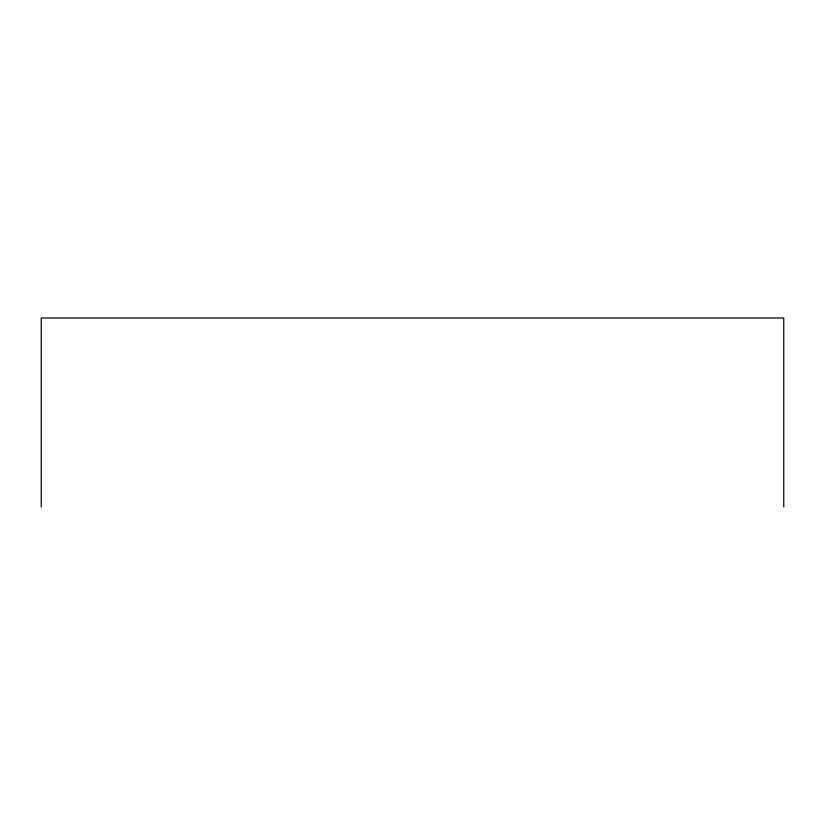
<?xml version="1.0" encoding="UTF-8"?>
<svg xmlns="http://www.w3.org/2000/svg" width="825" height="825" viewBox="0 0 825 825"><rect width="100%" height="100%" fill="white"/><g stroke="black" fill="none" stroke-linecap="round" stroke-linejoin="round"><path stroke-width="1.24" d="M783.75 507.014L783.75 317.986L41.25 317.986L41.25 507.014"/></g></svg>
